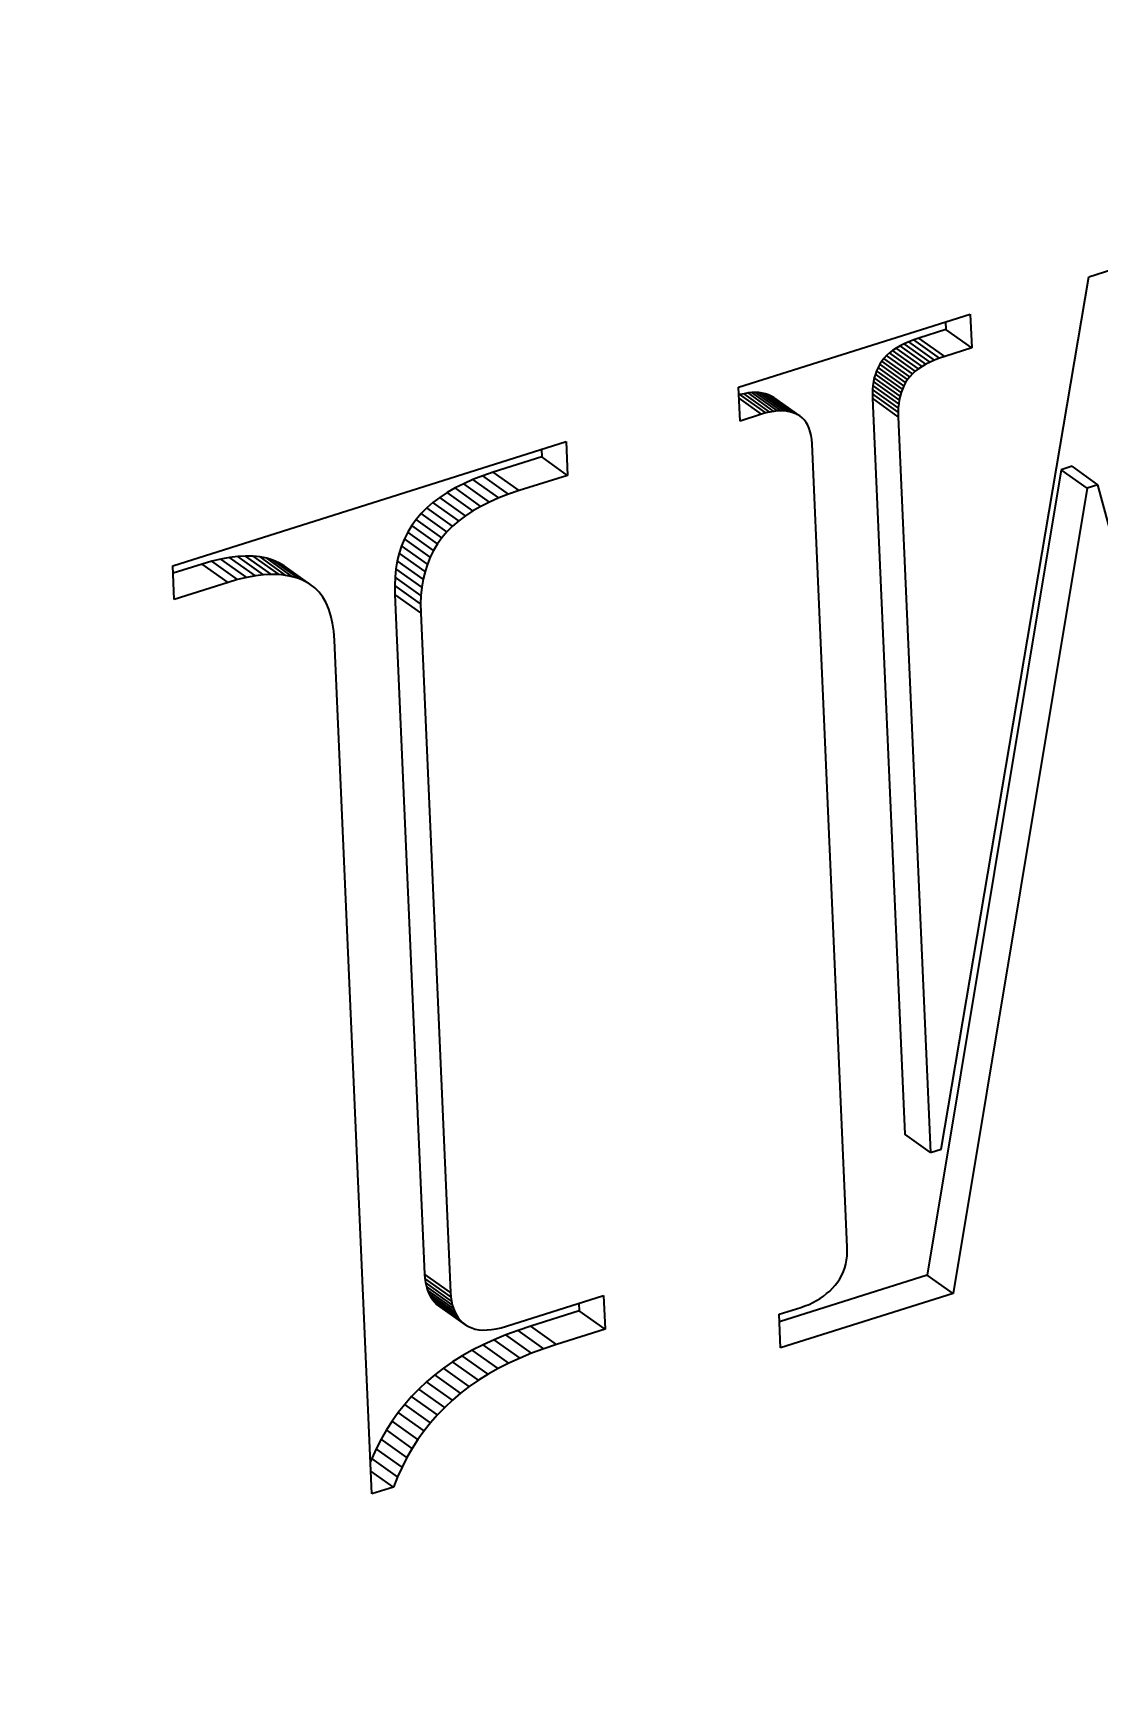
# Model space of a CAD drawing. Header units: millimetres. Extents: x 1333 to 129696, y -57210 to 105899.
# Drawn here: x 57141.841 to 57143.19, y 101185.621 to 101187.714 of the extents above; entities that cross this region are included whole.
import ezdxf

# ---------------------------------------------------------------- set-up
doc = ezdxf.new("R2010")
doc.units = ezdxf.units.MM
doc.header["$LTSCALE"] = 0.5

msp = doc.modelspace()

# ---------------------------------------------------------------- linework, layer by layer
at = {"color": 7, "lineweight": 35, "ltscale": 0.004288}
msp.add_line((57143.1758, 101187.4051), (57143.2167, 101187.418), dxfattribs=at)
at = {"color": 7, "lineweight": 35, "ltscale": 0.111942}
msp.add_line((57142.9892, 101186.3014), (57143.1758, 101187.4051), dxfattribs=at)
at = {"color": 7, "lineweight": 35, "ltscale": 0.030727}
msp.add_line((57142.7329, 101187.2654), (57143.0259, 101187.3578), dxfattribs=at)
at = {"color": 7, "lineweight": 35, "ltscale": 0.000957298}
for p, q in [((57142.9947, 101187.348), (57142.9951, 101187.3384)), ((57142.4836, 101187.1867), (57142.4841, 101187.1772))]:
    msp.add_line(p, q, dxfattribs=at)
at = {"color": 7, "lineweight": 35, "ltscale": 0.00427}
for p, q in [((57143.0259, 101187.3578), (57143.0278, 101187.3152)), ((57142.7348, 101187.2227), (57142.7329, 101187.2654)), ((57142.5148, 101187.1966), (57142.5167, 101187.1539)), ((57142.0193, 101186.997), (57142.0174, 101187.0396))]:
    msp.add_line(p, q, dxfattribs=at)
at = {"color": 7, "lineweight": 35, "ltscale": 0.000633051}
msp.add_line((57142.9483, 101187.3231), (57142.9425, 101187.3205), dxfattribs=at)
at = {"color": 7, "lineweight": 35, "ltscale": 0.000660817}
msp.add_line((57142.9545, 101187.3254), (57142.9483, 101187.3231), dxfattribs=at)
at = {"color": 7, "lineweight": 35, "ltscale": 0.004008}
for p, q in [((57142.9809, 101187.2998), (57142.9483, 101187.3231)), ((57143.0278, 101187.3152), (57142.9951, 101187.3384)), ((57142.9494, 101187.2788), (57142.9168, 101187.302)), ((57142.9527, 101187.2822), (57142.92, 101187.3055)), ((57142.9563, 101187.2856), (57142.9237, 101187.3088)), ((57142.9604, 101187.2887), (57142.9277, 101187.312)), ((57142.9649, 101187.2917), (57142.9322, 101187.315)), ((57142.9401, 101187.2631), (57142.9075, 101187.2864)), ((57142.942, 101187.2673), (57142.9093, 101187.2906)), ((57142.9441, 101187.2713), (57142.9115, 101187.2946)), ((57142.9349, 101187.2392), (57142.9023, 101187.2624)), ((57142.9354, 101187.2444), (57142.9028, 101187.2676)), ((57142.9372, 101187.2541), (57142.9045, 101187.2774)), ((57142.7674, 101187.2329), (57142.7347, 101187.2561)), ((57142.7725, 101187.2341), (57142.7399, 101187.2573)), ((57142.7775, 101187.2349), (57142.7449, 101187.2582)), ((57142.7869, 101187.2356), (57142.7542, 101187.2588)), ((57142.7912, 101187.2354), (57142.7586, 101187.2586)), ((57142.8033, 101187.2327), (57142.7707, 101187.2559)), ((57142.8069, 101187.2311), (57142.7743, 101187.2543)), ((57142.8103, 101187.2291), (57142.7776, 101187.2524)), ((57142.9349, 101187.2282), (57142.9022, 101187.2515)), ((57142.5167, 101187.1539), (57142.4841, 101187.1772)), ((57142.4554, 101187.1346), (57142.4227, 101187.1578)), ((57143.1874, 101187.1421), (57143.1547, 101187.1654)), ((57142.407, 101187.1147), (57142.3744, 101187.138)), ((57142.418, 101187.1202), (57142.3853, 101187.1434)), ((57142.4297, 101187.1253), (57142.397, 101187.1486)), ((57142.4421, 101187.1301), (57142.4095, 101187.1534)), ((57142.379, 101187.0963), (57142.3463, 101187.1196)), ((57142.3876, 101187.1028), (57142.3549, 101187.126)), ((57142.3969, 101187.1089), (57142.3642, 101187.1322)), ((57142.3578, 101187.075), (57142.3252, 101187.0982)), ((57142.3641, 101187.0824), (57142.3314, 101187.1057)), ((57142.3711, 101187.0895), (57142.3385, 101187.1128)), ((57142.343, 101187.0504), (57142.3104, 101187.0737)), ((57142.3473, 101187.059), (57142.3147, 101187.0822)), ((57142.1323, 101187.028), (57142.0997, 101187.0513)), ((57142.1422, 101187.0286), (57142.1095, 101187.0518)), ((57142.1517, 101187.0284), (57142.119, 101187.0516)), ((57142.1605, 101187.0274), (57142.1279, 101187.0507)), ((57142.3364, 101187.0322), (57142.3037, 101187.0554)), ((57142.3394, 101187.0415), (57142.3067, 101187.0647)), ((57142.0874, 101187.0185), (57142.0547, 101187.0417)), ((57142.0994, 101187.022), (57142.0668, 101187.0452)), ((57142.1109, 101187.0247), (57142.0782, 101187.048)), ((57142.1219, 101187.0268), (57142.0892, 101187.05)), ((57142.1767, 101187.0233), (57142.1441, 101187.0466)), ((57142.1841, 101187.0201), (57142.1514, 101187.0434)), ((57142.334, 101187.0225), (57142.3013, 101187.0457)), ((57142.3312, 101187.002), (57142.2985, 101187.0252)), ((57142.3309, 101186.98), (57142.2982, 101187.0032)), ((57142.9756, 101186.2971), (57142.943, 101186.3203)), ((57142.3685, 101186.1199), (57142.3359, 101186.1432)), ((57142.3697, 101186.1092), (57142.3371, 101186.1325)), ((57143.0042, 101186.1187), (57142.9715, 101186.1419)), ((57142.3708, 101186.1043), (57142.3381, 101186.1276)), ((57142.3784, 101186.088), (57142.3458, 101186.1112)), ((57142.3812, 101186.0847), (57142.3485, 101186.108)), ((57142.3842, 101186.0818), (57142.3515, 101186.105)), ((57142.3876, 101186.0791), (57142.355, 101186.1024)), ((57142.4867, 101186.0488), (57142.454, 101186.0721)), ((57142.5027, 101186.0542), (57142.47, 101186.0774)), ((57142.4289, 101186.0237), (57142.3962, 101186.0469)), ((57142.4712, 101186.0431), (57142.4386, 101186.0663)), ((57142.4039, 101186.0089), (57142.3712, 101186.0321)), ((57142.4161, 101186.0165), (57142.3834, 101186.0397)), ((57142.3711, 101185.9838), (57142.3384, 101186.0071)), ((57142.3813, 101185.9925), (57142.3487, 101186.0158)), ((57142.3923, 101186.0009), (57142.3596, 101186.0241)), ((57142.3521, 101185.9652), (57142.3194, 101185.9884)), ((57142.3613, 101185.9747), (57142.3287, 101185.9979)), ((57142.3274, 101185.934), (57142.2948, 101185.9573)), ((57142.3135, 101185.9112), (57142.2809, 101185.9344))]:
    msp.add_line(p, q, dxfattribs=at)
at = {"color": 7, "lineweight": 35, "ltscale": 0.000695807}
for p, q in [((57142.961, 101187.3277), (57142.9545, 101187.3254)), ((57142.9937, 101187.3044), (57142.9871, 101187.3022))]:
    msp.add_line(p, q, dxfattribs=at)
at = {"color": 7, "lineweight": 35, "ltscale": 0.004009}
for p, q in [((57142.9871, 101187.3022), (57142.9545, 101187.3254)), ((57142.9937, 101187.3044), (57142.961, 101187.3277)), ((57142.9698, 101187.2946), (57142.9372, 101187.3178)), ((57142.9751, 101187.2973), (57142.9425, 101187.3205)), ((57142.9385, 101187.2587), (57142.9059, 101187.282)), ((57142.9466, 101187.2751), (57142.914, 101187.2984)), ((57142.9361, 101187.2494), (57142.9035, 101187.2726)), ((57142.7823, 101187.2354), (57142.7496, 101187.2587)), ((57142.7955, 101187.2348), (57142.7628, 101187.2581)), ((57142.7995, 101187.2339), (57142.7668, 101187.2572)), ((57142.9347, 101187.2338), (57142.9021, 101187.257)), ((57143.1737, 101187.1378), (57143.141, 101187.1611)), ((57142.3522, 101187.0672), (57142.3196, 101187.0904)), ((57142.1689, 101187.0257), (57142.1362, 101187.049)), ((57142.1908, 101187.0162), (57142.1581, 101187.0395)), ((57142.3323, 101187.0124), (57142.2996, 101187.0357)), ((57142.3307, 101186.9912), (57142.298, 101187.0144)), ((57142.3689, 101186.1144), (57142.3363, 101186.1377)), ((57142.3722, 101186.0998), (57142.3395, 101186.123)), ((57142.3739, 101186.0955), (57142.3413, 101186.1188)), ((57142.376, 101186.0916), (57142.3434, 101186.1148)), ((57142.564, 101186.0735), (57142.5314, 101186.0968)), ((57142.4424, 101186.0305), (57142.4097, 101186.0538)), ((57142.3352, 101185.9448), (57142.3025, 101185.9681)), ((57142.3434, 101185.9552), (57142.3107, 101185.9784)), ((57142.3202, 101185.9228), (57142.2876, 101185.9461)), ((57142.3074, 101185.8991), (57142.2747, 101185.9224)), ((57142.3016, 101185.8867), (57142.269, 101185.9099))]:
    msp.add_line(p, q, dxfattribs=at)
at = {"color": 7, "lineweight": 35, "ltscale": 0.003571}
for p, q in [((57142.9951, 101187.3384), (57142.961, 101187.3277)), ((57143.0278, 101187.3152), (57142.9937, 101187.3044))]:
    msp.add_line(p, q, dxfattribs=at)
at = {"color": 7, "lineweight": 35, "ltscale": 0.00045843}
msp.add_line((57142.9168, 101187.302), (57142.914, 101187.2984), dxfattribs=at)
at = {"color": 7, "lineweight": 35, "ltscale": 0.000474497}
for p, q in [((57142.92, 101187.3055), (57142.9168, 101187.302)), ((57142.9527, 101187.2822), (57142.9494, 101187.2788))]:
    msp.add_line(p, q, dxfattribs=at)
at = {"color": 7, "lineweight": 35, "ltscale": 0.000493708}
for p, q in [((57142.9237, 101187.3088), (57142.92, 101187.3055)), ((57142.9563, 101187.2856), (57142.9527, 101187.2822))]:
    msp.add_line(p, q, dxfattribs=at)
at = {"color": 7, "lineweight": 35, "ltscale": 0.000512133}
for p, q in [((57142.9277, 101187.312), (57142.9237, 101187.3088)), ((57142.9604, 101187.2887), (57142.9563, 101187.2856))]:
    msp.add_line(p, q, dxfattribs=at)
at = {"color": 7, "lineweight": 35, "ltscale": 0.000542335}
for p, q in [((57142.9322, 101187.315), (57142.9277, 101187.312)), ((57142.9649, 101187.2917), (57142.9604, 101187.2887))]:
    msp.add_line(p, q, dxfattribs=at)
at = {"color": 7, "lineweight": 35, "ltscale": 0.000570819}
msp.add_line((57142.9372, 101187.3178), (57142.9322, 101187.315), dxfattribs=at)
at = {"color": 7, "lineweight": 35, "ltscale": 0.000595054}
for p, q in [((57142.9425, 101187.3205), (57142.9372, 101187.3178)), ((57142.9751, 101187.2973), (57142.9698, 101187.2946))]:
    msp.add_line(p, q, dxfattribs=at)
at = {"color": 7, "lineweight": 35, "ltscale": 0.000660679}
msp.add_line((57142.9871, 101187.3022), (57142.9809, 101187.2998), dxfattribs=at)
at = {"color": 7, "lineweight": 35, "ltscale": 0.000478882}
msp.add_line((57142.9059, 101187.282), (57142.9045, 101187.2774), dxfattribs=at)
at = {"color": 7, "lineweight": 35, "ltscale": 0.000467587}
msp.add_line((57142.9075, 101187.2864), (57142.9059, 101187.282), dxfattribs=at)
at = {"color": 7, "lineweight": 35, "ltscale": 0.00046065}
for p, q in [((57142.9093, 101187.2906), (57142.9075, 101187.2864)), ((57142.942, 101187.2673), (57142.9401, 101187.2631))]:
    msp.add_line(p, q, dxfattribs=at)
at = {"color": 7, "lineweight": 35, "ltscale": 0.000453276}
for p, q in [((57142.9115, 101187.2946), (57142.9093, 101187.2906)), ((57142.9441, 101187.2713), (57142.942, 101187.2673))]:
    msp.add_line(p, q, dxfattribs=at)
at = {"color": 7, "lineweight": 35, "ltscale": 0.000455906}
msp.add_line((57142.914, 101187.2984), (57142.9115, 101187.2946), dxfattribs=at)
at = {"color": 7, "lineweight": 35, "ltscale": 0.000570629}
msp.add_line((57142.9698, 101187.2946), (57142.9649, 101187.2917), dxfattribs=at)
at = {"color": 7, "lineweight": 35, "ltscale": 0.000633204}
msp.add_line((57142.9809, 101187.2998), (57142.9751, 101187.2973), dxfattribs=at)
at = {"color": 7, "lineweight": 35, "ltscale": 0.000538946}
msp.add_line((57142.9023, 101187.2624), (57142.9021, 101187.257), dxfattribs=at)
at = {"color": 7, "lineweight": 35, "ltscale": 0.000520332}
for p, q in [((57142.9028, 101187.2676), (57142.9023, 101187.2624)), ((57142.9354, 101187.2444), (57142.9349, 101187.2392))]:
    msp.add_line(p, q, dxfattribs=at)
at = {"color": 7, "lineweight": 35, "ltscale": 0.000505442}
msp.add_line((57142.9035, 101187.2726), (57142.9028, 101187.2676), dxfattribs=at)
at = {"color": 7, "lineweight": 35, "ltscale": 0.00048986}
msp.add_line((57142.9045, 101187.2774), (57142.9035, 101187.2726), dxfattribs=at)
at = {"color": 7, "lineweight": 35, "ltscale": 0.000467946}
msp.add_line((57142.9401, 101187.2631), (57142.9385, 101187.2587), dxfattribs=at)
at = {"color": 7, "lineweight": 35, "ltscale": 0.000455587}
msp.add_line((57142.9466, 101187.2751), (57142.9441, 101187.2713), dxfattribs=at)
at = {"color": 7, "lineweight": 35, "ltscale": 0.000458732}
msp.add_line((57142.9494, 101187.2788), (57142.9466, 101187.2751), dxfattribs=at)
at = {"color": 7, "lineweight": 35, "ltscale": 0.0035}
for p, q in [((57142.762, 101187.2313), (57142.7335, 101187.2516)), ((57142.2964, 101185.8738), (57142.2679, 101185.8941))]:
    msp.add_line(p, q, dxfattribs=at)
at = {"color": 7, "lineweight": 35, "ltscale": 0.000526589}
for p, q in [((57142.7399, 101187.2573), (57142.7347, 101187.2561)), ((57142.7725, 101187.2341), (57142.7674, 101187.2329))]:
    msp.add_line(p, q, dxfattribs=at)
at = {"color": 7, "lineweight": 35, "ltscale": 0.000507539}
for p, q in [((57142.7449, 101187.2582), (57142.7399, 101187.2573)), ((57142.7775, 101187.2349), (57142.7725, 101187.2341))]:
    msp.add_line(p, q, dxfattribs=at)
at = {"color": 7, "lineweight": 35, "ltscale": 0.00047877}
msp.add_line((57142.7496, 101187.2587), (57142.7449, 101187.2582), dxfattribs=at)
at = {"color": 7, "lineweight": 35, "ltscale": 0.000458005}
msp.add_line((57142.7542, 101187.2588), (57142.7496, 101187.2587), dxfattribs=at)
at = {"color": 7, "lineweight": 35, "ltscale": 0.000439901}
for p, q in [((57142.7586, 101187.2586), (57142.7542, 101187.2588)), ((57142.7912, 101187.2354), (57142.7869, 101187.2356))]:
    msp.add_line(p, q, dxfattribs=at)
at = {"color": 7, "lineweight": 35, "ltscale": 0.00042471}
msp.add_line((57142.7628, 101187.2581), (57142.7586, 101187.2586), dxfattribs=at)
at = {"color": 7, "lineweight": 35, "ltscale": 0.000412521}
for p, q in [((57142.7668, 101187.2572), (57142.7628, 101187.2581)), ((57142.7995, 101187.2339), (57142.7955, 101187.2348))]:
    msp.add_line(p, q, dxfattribs=at)
at = {"color": 7, "lineweight": 35, "ltscale": 0.000404367}
msp.add_line((57142.7707, 101187.2559), (57142.7668, 101187.2572), dxfattribs=at)
at = {"color": 7, "lineweight": 35, "ltscale": 0.000393831}
for p, q in [((57142.7743, 101187.2543), (57142.7707, 101187.2559)), ((57142.8069, 101187.2311), (57142.8033, 101187.2327))]:
    msp.add_line(p, q, dxfattribs=at)
at = {"color": 7, "lineweight": 35, "ltscale": 0.000389147}
for p, q in [((57142.7776, 101187.2524), (57142.7743, 101187.2543)), ((57142.8103, 101187.2291), (57142.8069, 101187.2311))]:
    msp.add_line(p, q, dxfattribs=at)
at = {"color": 7, "lineweight": 35, "ltscale": 0.000558986}
msp.add_line((57142.9021, 101187.257), (57142.9022, 101187.2515), dxfattribs=at)
at = {"color": 7, "lineweight": 35, "ltscale": 0.093204}
for p, q in [((57142.9022, 101187.2515), (57142.943, 101186.3203)), ((57142.9349, 101187.2282), (57142.9756, 101186.2971))]:
    msp.add_line(p, q, dxfattribs=at)
at = {"color": 7, "lineweight": 35, "ltscale": 0.000539328}
msp.add_line((57142.9349, 101187.2392), (57142.9347, 101187.2338), dxfattribs=at)
at = {"color": 7, "lineweight": 35, "ltscale": 0.000505064}
msp.add_line((57142.9361, 101187.2494), (57142.9354, 101187.2444), dxfattribs=at)
at = {"color": 7, "lineweight": 35, "ltscale": 0.000490232}
msp.add_line((57142.9372, 101187.2541), (57142.9361, 101187.2494), dxfattribs=at)
at = {"color": 7, "lineweight": 35, "ltscale": 0.000478516}
msp.add_line((57142.9385, 101187.2587), (57142.9372, 101187.2541), dxfattribs=at)
at = {"color": 7, "lineweight": 35, "ltscale": 0.002855}
msp.add_line((57142.762, 101187.2313), (57142.7348, 101187.2227), dxfattribs=at)
at = {"color": 7, "lineweight": 35, "ltscale": 0.000558993}
msp.add_line((57142.7674, 101187.2329), (57142.762, 101187.2313), dxfattribs=at)
at = {"color": 7, "lineweight": 35, "ltscale": 0.00047873}
msp.add_line((57142.7823, 101187.2354), (57142.7775, 101187.2349), dxfattribs=at)
at = {"color": 7, "lineweight": 35, "ltscale": 0.000458018}
msp.add_line((57142.7869, 101187.2356), (57142.7823, 101187.2354), dxfattribs=at)
at = {"color": 7, "lineweight": 35, "ltscale": 0.000424759}
msp.add_line((57142.7955, 101187.2348), (57142.7912, 101187.2354), dxfattribs=at)
at = {"color": 7, "lineweight": 35, "ltscale": 0.000404249}
msp.add_line((57142.8033, 101187.2327), (57142.7995, 101187.2339), dxfattribs=at)
at = {"color": 7, "lineweight": 35, "ltscale": 0.000385396}
msp.add_line((57142.8133, 101187.2268), (57142.8103, 101187.2291), dxfattribs=at)
at = {"color": 7, "lineweight": 35, "ltscale": 0.000384407}
msp.add_line((57142.816, 101187.224), (57142.8133, 101187.2268), dxfattribs=at)
at = {"color": 7, "lineweight": 35, "ltscale": 0.000393987}
msp.add_line((57142.8184, 101187.2209), (57142.816, 101187.224), dxfattribs=at)
at = {"color": 7, "lineweight": 35, "ltscale": 0.000409687}
msp.add_line((57142.8205, 101187.2173), (57142.8184, 101187.2209), dxfattribs=at)
at = {"color": 7, "lineweight": 35, "ltscale": 0.000558605}
msp.add_line((57142.9347, 101187.2338), (57142.9349, 101187.2282), dxfattribs=at)
at = {"color": 7, "lineweight": 35, "ltscale": 0.000427422}
msp.add_line((57142.8222, 101187.2134), (57142.8205, 101187.2173), dxfattribs=at)
at = {"color": 7, "lineweight": 35, "ltscale": 0.000454432}
msp.add_line((57142.8236, 101187.2091), (57142.8222, 101187.2134), dxfattribs=at)
at = {"color": 7, "lineweight": 35, "ltscale": 0.000482641}
msp.add_line((57142.8247, 101187.2044), (57142.8236, 101187.2091), dxfattribs=at)
at = {"color": 7, "lineweight": 35, "ltscale": 0.000515257}
msp.add_line((57142.8254, 101187.1993), (57142.8247, 101187.2044), dxfattribs=at)
at = {"color": 7, "lineweight": 35, "ltscale": 0.000550215}
msp.add_line((57142.8259, 101187.1938), (57142.8254, 101187.1993), dxfattribs=at)
at = {"color": 7, "lineweight": 35, "ltscale": 0.052161}
msp.add_line((57142.0174, 101187.0396), (57142.5148, 101187.1966), dxfattribs=at)
at = {"color": 7, "lineweight": 35, "ltscale": 0.006432}
for p, q in [((57142.4841, 101187.1772), (57142.4227, 101187.1578)), ((57142.5167, 101187.1539), (57142.4554, 101187.1346)), ((57142.5314, 101186.0968), (57142.47, 101186.0774)), ((57142.564, 101186.0735), (57142.5027, 101186.0542))]:
    msp.add_line(p, q, dxfattribs=at)
at = {"color": 7, "lineweight": 35, "ltscale": 0.101742}
msp.add_line((57142.8703, 101186.1774), (57142.8259, 101187.1938), dxfattribs=at)
at = {"color": 7, "lineweight": 35, "ltscale": 0.001398}
for p, q in [((57142.4227, 101187.1578), (57142.4095, 101187.1534)), ((57142.4554, 101187.1346), (57142.4421, 101187.1301))]:
    msp.add_line(p, q, dxfattribs=at)
at = {"color": 7, "lineweight": 35, "ltscale": 0.103311}
for p, q in [((57143.141, 101187.1611), (57142.9715, 101186.1419)), ((57143.1737, 101187.1378), (57143.0042, 101186.1187))]:
    msp.add_line(p, q, dxfattribs=at)
at = {"color": 7, "lineweight": 35, "ltscale": 0.001433}
for p, q in [((57143.1547, 101187.1654), (57143.141, 101187.1611)), ((57143.1874, 101187.1421), (57143.1737, 101187.1378))]:
    msp.add_line(p, q, dxfattribs=at)
at = {"color": 7, "lineweight": 35, "ltscale": 0.001167}
for p, q in [((57142.3744, 101187.138), (57142.3642, 101187.1322)), ((57142.407, 101187.1147), (57142.3969, 101187.1089))]:
    msp.add_line(p, q, dxfattribs=at)
at = {"color": 7, "lineweight": 35, "ltscale": 0.001221}
for p, q in [((57142.3853, 101187.1434), (57142.3744, 101187.138)), ((57142.418, 101187.1202), (57142.407, 101187.1147))]:
    msp.add_line(p, q, dxfattribs=at)
at = {"color": 7, "lineweight": 35, "ltscale": 0.00128}
for p, q in [((57142.397, 101187.1486), (57142.3853, 101187.1434)), ((57142.4297, 101187.1253), (57142.418, 101187.1202))]:
    msp.add_line(p, q, dxfattribs=at)
at = {"color": 7, "lineweight": 35, "ltscale": 0.001334}
for p, q in [((57142.4095, 101187.1534), (57142.397, 101187.1486)), ((57142.4421, 101187.1301), (57142.4297, 101187.1253))]:
    msp.add_line(p, q, dxfattribs=at)
at = {"color": 7, "lineweight": 35, "ltscale": 0.092173}
msp.add_line((57143.4267, 101186.252), (57143.1874, 101187.1421), dxfattribs=at)
at = {"color": 7, "lineweight": 35, "ltscale": 0.001035}
for p, q in [((57142.3463, 101187.1196), (57142.3385, 101187.1128)), ((57142.379, 101187.0963), (57142.3711, 101187.0895))]:
    msp.add_line(p, q, dxfattribs=at)
at = {"color": 7, "lineweight": 35, "ltscale": 0.001076}
for p, q in [((57142.3549, 101187.126), (57142.3463, 101187.1196)), ((57142.3876, 101187.1028), (57142.379, 101187.0963))]:
    msp.add_line(p, q, dxfattribs=at)
at = {"color": 7, "lineweight": 35, "ltscale": 0.001117}
for p, q in [((57142.3642, 101187.1322), (57142.3549, 101187.126)), ((57142.3969, 101187.1089), (57142.3876, 101187.1028)), ((57142.0892, 101187.05), (57142.0782, 101187.048)), ((57142.1219, 101187.0268), (57142.1109, 101187.0247))]:
    msp.add_line(p, q, dxfattribs=at)
at = {"color": 7, "lineweight": 35, "ltscale": 0.000962422}
msp.add_line((57142.3252, 101187.0982), (57142.3196, 101187.0904), dxfattribs=at)
at = {"color": 7, "lineweight": 35, "ltscale": 0.000970886}
for p, q in [((57142.3314, 101187.1057), (57142.3252, 101187.0982)), ((57142.3641, 101187.0824), (57142.3578, 101187.075))]:
    msp.add_line(p, q, dxfattribs=at)
at = {"color": 7, "lineweight": 35, "ltscale": 0.001005}
for p, q in [((57142.3385, 101187.1128), (57142.3314, 101187.1057)), ((57142.3711, 101187.0895), (57142.3641, 101187.0824))]:
    msp.add_line(p, q, dxfattribs=at)
at = {"color": 7, "lineweight": 35, "ltscale": 0.000963247}
for p, q in [((57142.3104, 101187.0737), (57142.3067, 101187.0647)), ((57142.343, 101187.0504), (57142.3394, 101187.0415))]:
    msp.add_line(p, q, dxfattribs=at)
at = {"color": 7, "lineweight": 35, "ltscale": 0.000960138}
for p, q in [((57142.3147, 101187.0822), (57142.3104, 101187.0737)), ((57142.3473, 101187.059), (57142.343, 101187.0504))]:
    msp.add_line(p, q, dxfattribs=at)
at = {"color": 7, "lineweight": 35, "ltscale": 0.000952212}
msp.add_line((57142.3196, 101187.0904), (57142.3147, 101187.0822), dxfattribs=at)
at = {"color": 7, "lineweight": 35, "ltscale": 0.000962732}
msp.add_line((57142.3578, 101187.075), (57142.3522, 101187.0672), dxfattribs=at)
at = {"color": 7, "lineweight": 35, "ltscale": 0.001052}
for p, q in [((57142.0997, 101187.0513), (57142.0892, 101187.05)), ((57142.1323, 101187.028), (57142.1219, 101187.0268))]:
    msp.add_line(p, q, dxfattribs=at)
at = {"color": 7, "lineweight": 35, "ltscale": 0.000990231}
for p, q in [((57142.1095, 101187.0518), (57142.0997, 101187.0513)), ((57142.1422, 101187.0286), (57142.1323, 101187.028))]:
    msp.add_line(p, q, dxfattribs=at)
at = {"color": 7, "lineweight": 35, "ltscale": 0.000946261}
for p, q in [((57142.119, 101187.0516), (57142.1095, 101187.0518)), ((57142.1517, 101187.0284), (57142.1422, 101187.0286))]:
    msp.add_line(p, q, dxfattribs=at)
at = {"color": 7, "lineweight": 35, "ltscale": 0.000890052}
for p, q in [((57142.1279, 101187.0507), (57142.119, 101187.0516)), ((57142.1605, 101187.0274), (57142.1517, 101187.0284))]:
    msp.add_line(p, q, dxfattribs=at)
at = {"color": 7, "lineweight": 35, "ltscale": 0.000852936}
msp.add_line((57142.1362, 101187.049), (57142.1279, 101187.0507), dxfattribs=at)
at = {"color": 7, "lineweight": 35, "ltscale": 0.000996633}
for p, q in [((57142.3037, 101187.0554), (57142.3013, 101187.0457)), ((57142.3364, 101187.0322), (57142.334, 101187.0225))]:
    msp.add_line(p, q, dxfattribs=at)
at = {"color": 7, "lineweight": 35, "ltscale": 0.000979538}
for p, q in [((57142.3067, 101187.0647), (57142.3037, 101187.0554)), ((57142.3394, 101187.0415), (57142.3364, 101187.0322))]:
    msp.add_line(p, q, dxfattribs=at)
at = {"color": 7, "lineweight": 35, "ltscale": 0.000951885}
msp.add_line((57142.3522, 101187.0672), (57142.3473, 101187.059), dxfattribs=at)
at = {"color": 7, "lineweight": 35, "ltscale": 0.003872}
msp.add_line((57142.0547, 101187.0417), (57142.0178, 101187.0301), dxfattribs=at)
at = {"color": 7, "lineweight": 35, "ltscale": 0.001252}
for p, q in [((57142.0668, 101187.0452), (57142.0547, 101187.0417)), ((57142.0994, 101187.022), (57142.0874, 101187.0185))]:
    msp.add_line(p, q, dxfattribs=at)
at = {"color": 7, "lineweight": 35, "ltscale": 0.00118}
for p, q in [((57142.0782, 101187.048), (57142.0668, 101187.0452)), ((57142.1109, 101187.0247), (57142.0994, 101187.022))]:
    msp.add_line(p, q, dxfattribs=at)
at = {"color": 7, "lineweight": 35, "ltscale": 0.000823998}
msp.add_line((57142.1441, 101187.0466), (57142.1362, 101187.049), dxfattribs=at)
at = {"color": 7, "lineweight": 35, "ltscale": 0.000797929}
for p, q in [((57142.1514, 101187.0434), (57142.1441, 101187.0466)), ((57142.1841, 101187.0201), (57142.1767, 101187.0233))]:
    msp.add_line(p, q, dxfattribs=at)
at = {"color": 7, "lineweight": 35, "ltscale": 0.000778101}
msp.add_line((57142.1581, 101187.0395), (57142.1514, 101187.0434), dxfattribs=at)
at = {"color": 7, "lineweight": 35, "ltscale": 0.001049}
for p, q in [((57142.2996, 101187.0357), (57142.2985, 101187.0252)), ((57142.3323, 101187.0124), (57142.3312, 101187.002))]:
    msp.add_line(p, q, dxfattribs=at)
at = {"color": 7, "lineweight": 35, "ltscale": 0.001021}
for p, q in [((57142.3013, 101187.0457), (57142.2996, 101187.0357)), ((57142.334, 101187.0225), (57142.3323, 101187.0124))]:
    msp.add_line(p, q, dxfattribs=at)
at = {"color": 7, "lineweight": 35, "ltscale": 0.007143}
msp.add_line((57142.0874, 101187.0185), (57142.0193, 101186.997), dxfattribs=at)
at = {"color": 7, "lineweight": 35, "ltscale": 0.000853012}
msp.add_line((57142.1689, 101187.0257), (57142.1605, 101187.0274), dxfattribs=at)
at = {"color": 7, "lineweight": 35, "ltscale": 0.000823886}
msp.add_line((57142.1767, 101187.0233), (57142.1689, 101187.0257), dxfattribs=at)
at = {"color": 7, "lineweight": 35, "ltscale": 0.000778294}
msp.add_line((57142.1908, 101187.0162), (57142.1841, 101187.0201), dxfattribs=at)
at = {"color": 7, "lineweight": 35, "ltscale": 0.000770093}
msp.add_line((57142.1969, 101187.0115), (57142.1908, 101187.0162), dxfattribs=at)
at = {"color": 7, "lineweight": 35, "ltscale": 0.000769086}
msp.add_line((57142.2023, 101187.006), (57142.1969, 101187.0115), dxfattribs=at)
at = {"color": 7, "lineweight": 35, "ltscale": 0.001082}
for p, q in [((57142.2985, 101187.0252), (57142.298, 101187.0144)), ((57142.3312, 101187.002), (57142.3307, 101186.9912))]:
    msp.add_line(p, q, dxfattribs=at)
at = {"color": 7, "lineweight": 35, "ltscale": 0.001119}
msp.add_line((57142.298, 101187.0144), (57142.2982, 101187.0032), dxfattribs=at)
at = {"color": 7, "lineweight": 35, "ltscale": 0.000788279}
msp.add_line((57142.207, 101186.9997), (57142.2023, 101187.006), dxfattribs=at)
at = {"color": 7, "lineweight": 35, "ltscale": 0.000819045}
msp.add_line((57142.2112, 101186.9927), (57142.207, 101186.9997), dxfattribs=at)
at = {"color": 7, "lineweight": 35, "ltscale": 0.000855194}
msp.add_line((57142.2146, 101186.9848), (57142.2112, 101186.9927), dxfattribs=at)
at = {"color": 7, "lineweight": 35, "ltscale": 0.086089}
for p, q in [((57142.2982, 101187.0032), (57142.3359, 101186.1432)), ((57142.3309, 101186.98), (57142.3685, 101186.1199))]:
    msp.add_line(p, q, dxfattribs=at)
at = {"color": 7, "lineweight": 35, "ltscale": 0.001118}
msp.add_line((57142.3307, 101186.9912), (57142.3309, 101186.98), dxfattribs=at)
at = {"color": 7, "lineweight": 35, "ltscale": 0.000908138}
msp.add_line((57142.2174, 101186.9762), (57142.2146, 101186.9848), dxfattribs=at)
at = {"color": 7, "lineweight": 35, "ltscale": 0.000965027}
msp.add_line((57142.2195, 101186.9668), (57142.2174, 101186.9762), dxfattribs=at)
at = {"color": 7, "lineweight": 35, "ltscale": 0.001031}
msp.add_line((57142.2211, 101186.9566), (57142.2195, 101186.9668), dxfattribs=at)
at = {"color": 7, "lineweight": 35, "ltscale": 0.001101}
msp.add_line((57142.2218, 101186.9456), (57142.2211, 101186.9566), dxfattribs=at)
at = {"color": 7, "lineweight": 35, "ltscale": 0.108145}
msp.add_line((57142.2692, 101185.8652), (57142.2218, 101186.9456), dxfattribs=at)
at = {"color": 7, "lineweight": 35, "ltscale": 0.001427}
msp.add_line((57142.9756, 101186.2971), (57142.9892, 101186.3014), dxfattribs=at)
at = {"color": 7, "lineweight": 35, "ltscale": 0.000542618}
msp.add_line((57142.8702, 101186.1663), (57142.8704, 101186.1718), dxfattribs=at)
at = {"color": 7, "lineweight": 35, "ltscale": 0.000559649}
msp.add_line((57142.8704, 101186.1718), (57142.8703, 101186.1774), dxfattribs=at)
at = {"color": 7, "lineweight": 35, "ltscale": 0.000501154}
msp.add_line((57142.8655, 101186.1464), (57142.8672, 101186.1511), dxfattribs=at)
at = {"color": 7, "lineweight": 35, "ltscale": 0.000508247}
msp.add_line((57142.8672, 101186.1511), (57142.8685, 101186.156), dxfattribs=at)
at = {"color": 7, "lineweight": 35, "ltscale": 0.000515169}
msp.add_line((57142.8685, 101186.156), (57142.8695, 101186.1611), dxfattribs=at)
at = {"color": 7, "lineweight": 35, "ltscale": 0.000529179}
msp.add_line((57142.8695, 101186.1611), (57142.8702, 101186.1663), dxfattribs=at)
at = {"color": 7, "lineweight": 35, "ltscale": 0.000553257}
msp.add_line((57142.3359, 101186.1432), (57142.3363, 101186.1377), dxfattribs=at)
at = {"color": 7, "lineweight": 35, "ltscale": 0.000527094}
msp.add_line((57142.3363, 101186.1377), (57142.3371, 101186.1325), dxfattribs=at)
at = {"color": 7, "lineweight": 35, "ltscale": 0.000499184}
for p, q in [((57142.3371, 101186.1325), (57142.3381, 101186.1276)), ((57142.3697, 101186.1092), (57142.3708, 101186.1043))]:
    msp.add_line(p, q, dxfattribs=at)
at = {"color": 7, "lineweight": 35, "ltscale": 0.019597}
msp.add_line((57142.9715, 101186.1419), (57142.7847, 101186.083), dxfattribs=at)
at = {"color": 7, "lineweight": 35, "ltscale": 0.000507578}
msp.add_line((57142.8552, 101186.1293), (57142.8583, 101186.1333), dxfattribs=at)
at = {"color": 7, "lineweight": 35, "ltscale": 0.000500556}
msp.add_line((57142.8583, 101186.1333), (57142.8611, 101186.1375), dxfattribs=at)
at = {"color": 7, "lineweight": 35, "ltscale": 0.00049643}
msp.add_line((57142.8611, 101186.1375), (57142.8635, 101186.1419), dxfattribs=at)
at = {"color": 7, "lineweight": 35, "ltscale": 0.000496278}
msp.add_line((57142.8635, 101186.1419), (57142.8655, 101186.1464), dxfattribs=at)
at = {"color": 7, "lineweight": 35, "ltscale": 0.000477711}
msp.add_line((57142.3381, 101186.1276), (57142.3395, 101186.123), dxfattribs=at)
at = {"color": 7, "lineweight": 35, "ltscale": 0.000459994}
for p, q in [((57142.3395, 101186.123), (57142.3413, 101186.1188)), ((57142.3722, 101186.0998), (57142.3739, 101186.0955))]:
    msp.add_line(p, q, dxfattribs=at)
at = {"color": 7, "lineweight": 35, "ltscale": 0.000443674}
for p, q in [((57142.3413, 101186.1188), (57142.3434, 101186.1148)), ((57142.3739, 101186.0955), (57142.376, 101186.0916))]:
    msp.add_line(p, q, dxfattribs=at)
at = {"color": 7, "lineweight": 35, "ltscale": 0.000431352}
msp.add_line((57142.3434, 101186.1148), (57142.3458, 101186.1112), dxfattribs=at)
at = {"color": 7, "lineweight": 35, "ltscale": 0.000428151}
for p, q in [((57142.3458, 101186.1112), (57142.3485, 101186.108)), ((57142.3784, 101186.088), (57142.3812, 101186.0847))]:
    msp.add_line(p, q, dxfattribs=at)
at = {"color": 7, "lineweight": 35, "ltscale": 0.000553638}
msp.add_line((57142.3685, 101186.1199), (57142.3689, 101186.1144), dxfattribs=at)
at = {"color": 7, "lineweight": 35, "ltscale": 0.000526717}
msp.add_line((57142.3689, 101186.1144), (57142.3697, 101186.1092), dxfattribs=at)
at = {"color": 7, "lineweight": 35, "ltscale": 0.012858}
msp.add_line((57142.4395, 101186.0775), (57142.5621, 101186.1162), dxfattribs=at)
at = {"color": 7, "lineweight": 35, "ltscale": 0.004269}
for p, q in [((57142.5621, 101186.1162), (57142.564, 101186.0735)), ((57142.7861, 101186.0499), (57142.7842, 101186.0926))]:
    msp.add_line(p, q, dxfattribs=at)
at = {"color": 7, "lineweight": 35, "ltscale": 0.022867}
msp.add_line((57143.0042, 101186.1187), (57142.7861, 101186.0499), dxfattribs=at)
at = {"color": 7, "lineweight": 35, "ltscale": 0.000531905}
msp.add_line((57142.8269, 101186.1073), (57142.8316, 101186.1098), dxfattribs=at)
at = {"color": 7, "lineweight": 35, "ltscale": 0.000521418}
msp.add_line((57142.8316, 101186.1098), (57142.836, 101186.1125), dxfattribs=at)
at = {"color": 7, "lineweight": 35, "ltscale": 0.000518044}
msp.add_line((57142.836, 101186.1125), (57142.8403, 101186.1154), dxfattribs=at)
at = {"color": 7, "lineweight": 35, "ltscale": 0.000510958}
msp.add_line((57142.8403, 101186.1154), (57142.8443, 101186.1186), dxfattribs=at)
at = {"color": 7, "lineweight": 35, "ltscale": 0.000511694}
msp.add_line((57142.8443, 101186.1186), (57142.8482, 101186.1219), dxfattribs=at)
at = {"color": 7, "lineweight": 35, "ltscale": 0.00050846}
msp.add_line((57142.8482, 101186.1219), (57142.8518, 101186.1255), dxfattribs=at)
at = {"color": 7, "lineweight": 35, "ltscale": 0.000511344}
msp.add_line((57142.8518, 101186.1255), (57142.8552, 101186.1293), dxfattribs=at)
at = {"color": 7, "lineweight": 35, "ltscale": 0.000424894}
for p, q in [((57142.3485, 101186.108), (57142.3515, 101186.105)), ((57142.3812, 101186.0847), (57142.3842, 101186.0818))]:
    msp.add_line(p, q, dxfattribs=at)
at = {"color": 7, "lineweight": 35, "ltscale": 0.0004321}
for p, q in [((57142.3515, 101186.105), (57142.355, 101186.1024)), ((57142.3842, 101186.0818), (57142.3876, 101186.0791))]:
    msp.add_line(p, q, dxfattribs=at)
at = {"color": 7, "lineweight": 35, "ltscale": 0.000478076}
msp.add_line((57142.3708, 101186.1043), (57142.3722, 101186.0998), dxfattribs=at)
at = {"color": 7, "lineweight": 35, "ltscale": 0.000431034}
msp.add_line((57142.376, 101186.0916), (57142.3784, 101186.088), dxfattribs=at)
at = {"color": 7, "lineweight": 35, "ltscale": 0.000956155}
msp.add_line((57142.5309, 101186.1063), (57142.5314, 101186.0968), dxfattribs=at)
at = {"color": 7, "lineweight": 35, "ltscale": 0.002861}
for p, q in [((57142.7842, 101186.0926), (57142.8115, 101186.1011)), ((57142.2964, 101185.8738), (57142.2692, 101185.8652))]:
    msp.add_line(p, q, dxfattribs=at)
at = {"color": 7, "lineweight": 35, "ltscale": 0.00056734}
msp.add_line((57142.8115, 101186.1011), (57142.8169, 101186.103), dxfattribs=at)
at = {"color": 7, "lineweight": 35, "ltscale": 0.00055253}
msp.add_line((57142.8169, 101186.103), (57142.822, 101186.105), dxfattribs=at)
at = {"color": 7, "lineweight": 35, "ltscale": 0.000538136}
msp.add_line((57142.822, 101186.105), (57142.8269, 101186.1073), dxfattribs=at)
at = {"color": 7, "lineweight": 35, "ltscale": 0.000434858}
msp.add_line((57142.3876, 101186.0791), (57142.3913, 101186.0769), dxfattribs=at)
at = {"color": 7, "lineweight": 35, "ltscale": 0.000440775}
msp.add_line((57142.3913, 101186.0769), (57142.3954, 101186.0751), dxfattribs=at)
at = {"color": 7, "lineweight": 35, "ltscale": 0.000458737}
msp.add_line((57142.3954, 101186.0751), (57142.3998, 101186.0738), dxfattribs=at)
at = {"color": 7, "lineweight": 35, "ltscale": 0.000477676}
msp.add_line((57142.3998, 101186.0738), (57142.4045, 101186.0729), dxfattribs=at)
at = {"color": 7, "lineweight": 35, "ltscale": 0.00050215}
msp.add_line((57142.4045, 101186.0729), (57142.4095, 101186.0725), dxfattribs=at)
at = {"color": 7, "lineweight": 35, "ltscale": 0.000537158}
msp.add_line((57142.4095, 101186.0725), (57142.4148, 101186.0726), dxfattribs=at)
at = {"color": 7, "lineweight": 35, "ltscale": 0.000570063}
msp.add_line((57142.4148, 101186.0726), (57142.4205, 101186.0731), dxfattribs=at)
at = {"color": 7, "lineweight": 35, "ltscale": 0.000606312}
msp.add_line((57142.4205, 101186.0731), (57142.4265, 101186.0741), dxfattribs=at)
at = {"color": 7, "lineweight": 35, "ltscale": 0.000651277}
msp.add_line((57142.4265, 101186.0741), (57142.4328, 101186.0755), dxfattribs=at)
at = {"color": 7, "lineweight": 35, "ltscale": 0.000692507}
msp.add_line((57142.4328, 101186.0755), (57142.4395, 101186.0775), dxfattribs=at)
at = {"color": 7, "lineweight": 35, "ltscale": 0.001647}
for p, q in [((57142.454, 101186.0721), (57142.4386, 101186.0663)), ((57142.4867, 101186.0488), (57142.4712, 101186.0431))]:
    msp.add_line(p, q, dxfattribs=at)
at = {"color": 7, "lineweight": 35, "ltscale": 0.001686}
for p, q in [((57142.47, 101186.0774), (57142.454, 101186.0721)), ((57142.5027, 101186.0542), (57142.4867, 101186.0488))]:
    msp.add_line(p, q, dxfattribs=at)
at = {"color": 7, "lineweight": 35, "ltscale": 0.001471}
for p, q in [((57142.3962, 101186.0469), (57142.3834, 101186.0397)), ((57142.4289, 101186.0237), (57142.4161, 101186.0165))]:
    msp.add_line(p, q, dxfattribs=at)
at = {"color": 7, "lineweight": 35, "ltscale": 0.001513}
for p, q in [((57142.4097, 101186.0538), (57142.3962, 101186.0469)), ((57142.4424, 101186.0305), (57142.4289, 101186.0237))]:
    msp.add_line(p, q, dxfattribs=at)
at = {"color": 7, "lineweight": 35, "ltscale": 0.001557}
msp.add_line((57142.4239, 101186.0602), (57142.4097, 101186.0538), dxfattribs=at)
at = {"color": 7, "lineweight": 35, "ltscale": 0.001592}
msp.add_line((57142.4386, 101186.0663), (57142.4239, 101186.0602), dxfattribs=at)
at = {"color": 7, "lineweight": 35, "ltscale": 0.004004}
msp.add_line((57142.4565, 101186.037), (57142.4239, 101186.0602), dxfattribs=at)
at = {"color": 7, "lineweight": 35, "ltscale": 0.001407}
for p, q in [((57142.3712, 101186.0321), (57142.3596, 101186.0241)), ((57142.4039, 101186.0089), (57142.3923, 101186.0009))]:
    msp.add_line(p, q, dxfattribs=at)
at = {"color": 7, "lineweight": 35, "ltscale": 0.001438}
for p, q in [((57142.3834, 101186.0397), (57142.3712, 101186.0321)), ((57142.4161, 101186.0165), (57142.4039, 101186.0089))]:
    msp.add_line(p, q, dxfattribs=at)
at = {"color": 7, "lineweight": 35, "ltscale": 0.001552}
msp.add_line((57142.4565, 101186.037), (57142.4424, 101186.0305), dxfattribs=at)
at = {"color": 7, "lineweight": 35, "ltscale": 0.001598}
msp.add_line((57142.4712, 101186.0431), (57142.4565, 101186.037), dxfattribs=at)
at = {"color": 7, "lineweight": 35, "ltscale": 0.001336}
for p, q in [((57142.3384, 101186.0071), (57142.3287, 101185.9979)), ((57142.3711, 101185.9838), (57142.3613, 101185.9747))]:
    msp.add_line(p, q, dxfattribs=at)
at = {"color": 7, "lineweight": 35, "ltscale": 0.001346}
for p, q in [((57142.3487, 101186.0158), (57142.3384, 101186.0071)), ((57142.3813, 101185.9925), (57142.3711, 101185.9838))]:
    msp.add_line(p, q, dxfattribs=at)
at = {"color": 7, "lineweight": 35, "ltscale": 0.001375}
for p, q in [((57142.3596, 101186.0241), (57142.3487, 101186.0158)), ((57142.3923, 101186.0009), (57142.3813, 101185.9925))]:
    msp.add_line(p, q, dxfattribs=at)
at = {"color": 7, "lineweight": 35, "ltscale": 0.001324}
msp.add_line((57142.3194, 101185.9884), (57142.3107, 101185.9784), dxfattribs=at)
at = {"color": 7, "lineweight": 35, "ltscale": 0.001327}
for p, q in [((57142.3287, 101185.9979), (57142.3194, 101185.9884)), ((57142.3613, 101185.9747), (57142.3521, 101185.9652))]:
    msp.add_line(p, q, dxfattribs=at)
at = {"color": 7, "lineweight": 35, "ltscale": 0.00133}
msp.add_line((57142.3025, 101185.9681), (57142.2948, 101185.9573), dxfattribs=at)
at = {"color": 7, "lineweight": 35, "ltscale": 0.00132}
for p, q in [((57142.3107, 101185.9784), (57142.3025, 101185.9681)), ((57142.3434, 101185.9552), (57142.3352, 101185.9448))]:
    msp.add_line(p, q, dxfattribs=at)
at = {"color": 7, "lineweight": 35, "ltscale": 0.001325}
msp.add_line((57142.3521, 101185.9652), (57142.3434, 101185.9552), dxfattribs=at)
at = {"color": 7, "lineweight": 35, "ltscale": 0.001343}
for p, q in [((57142.2876, 101185.9461), (57142.2809, 101185.9344)), ((57142.3202, 101185.9228), (57142.3135, 101185.9112))]:
    msp.add_line(p, q, dxfattribs=at)
at = {"color": 7, "lineweight": 35, "ltscale": 0.001332}
for p, q in [((57142.2948, 101185.9573), (57142.2876, 101185.9461)), ((57142.3274, 101185.934), (57142.3202, 101185.9228))]:
    msp.add_line(p, q, dxfattribs=at)
at = {"color": 7, "lineweight": 35, "ltscale": 0.001329}
msp.add_line((57142.3352, 101185.9448), (57142.3274, 101185.934), dxfattribs=at)
at = {"color": 7, "lineweight": 35, "ltscale": 0.001372}
for p, q in [((57142.2747, 101185.9224), (57142.269, 101185.9099)), ((57142.3074, 101185.8991), (57142.3016, 101185.8867))]:
    msp.add_line(p, q, dxfattribs=at)
at = {"color": 7, "lineweight": 35, "ltscale": 0.001354}
for p, q in [((57142.2809, 101185.9344), (57142.2747, 101185.9224)), ((57142.3135, 101185.9112), (57142.3074, 101185.8991))]:
    msp.add_line(p, q, dxfattribs=at)
at = {"color": 7, "lineweight": 35, "ltscale": 0.000424458}
msp.add_line((57142.269, 101185.9099), (57142.2674, 101185.906), dxfattribs=at)
at = {"color": 7, "lineweight": 35, "ltscale": 0.001388}
msp.add_line((57142.3016, 101185.8867), (57142.2964, 101185.8738), dxfattribs=at)
at = {"color": 7, "lineweight": 35}
for centre, major_axis, start_param, end_param in [((57141.0398, 101187.6137), (1.5225, 2.1384), 6.283138, 8.647675), ((57141.301, 101187.4277), (1.5225, 2.1384), 6.283138, 9.424731), ((57141.301, 101187.4277), (1.3122, 1.8431), 6.283138, 9.424731), ((57141.5883, 101187.2231), (1.3122, 1.8431), 6.283138, 9.211683), ((57142.4242, 101186.6279), (1.16, 1.6292), 2.36449, 8.647675)]:
    msp.add_ellipse(centre, major_axis=major_axis, ratio=0.767269, start_param=start_param, end_param=end_param, dxfattribs=at)

doc.saveas('drawing.dxf')
